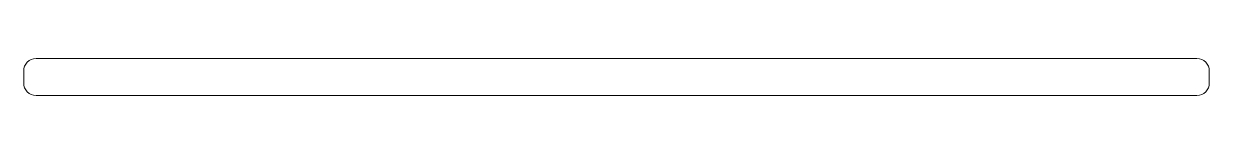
# Model space of a CAD drawing. Header units: millimetres. Extents: x 0 to 193, y 0 to 6.
import ezdxf

# ---------------------------------------------------------------- set-up
doc = ezdxf.new("R2010")
doc.units = ezdxf.units.MM
doc.layers.add('3', color=7, linetype='Continuous', true_color=0xffffff)

msp = doc.modelspace()

# ---------------------------------------------------------------- linework, layer by layer
at = {"layer": '3', "color": 163, "linetype": 'Continuous', "lineweight": 18}
for p, q in [((190.5, 6), (2, 6)), ((0, 2), (0, 4)), ((192.5, 4), (192.5, 2)), ((2, 0), (190.5, 0))]:
    msp.add_line(p, q, dxfattribs=at)
for centre, start, end in [((2, 4), 90, 135), ((190.5, 4), 45, 90), ((2, 4), 135, 180), ((190.5, 4), 360, 45), ((2, 2), 180, 225), ((190.5, 2), 315, 0), ((2, 2), 225, 270), ((190.5, 2), 270, 315)]:
    msp.add_arc(centre, 2, start, end, dxfattribs=at)

doc.saveas('drawing.dxf')
